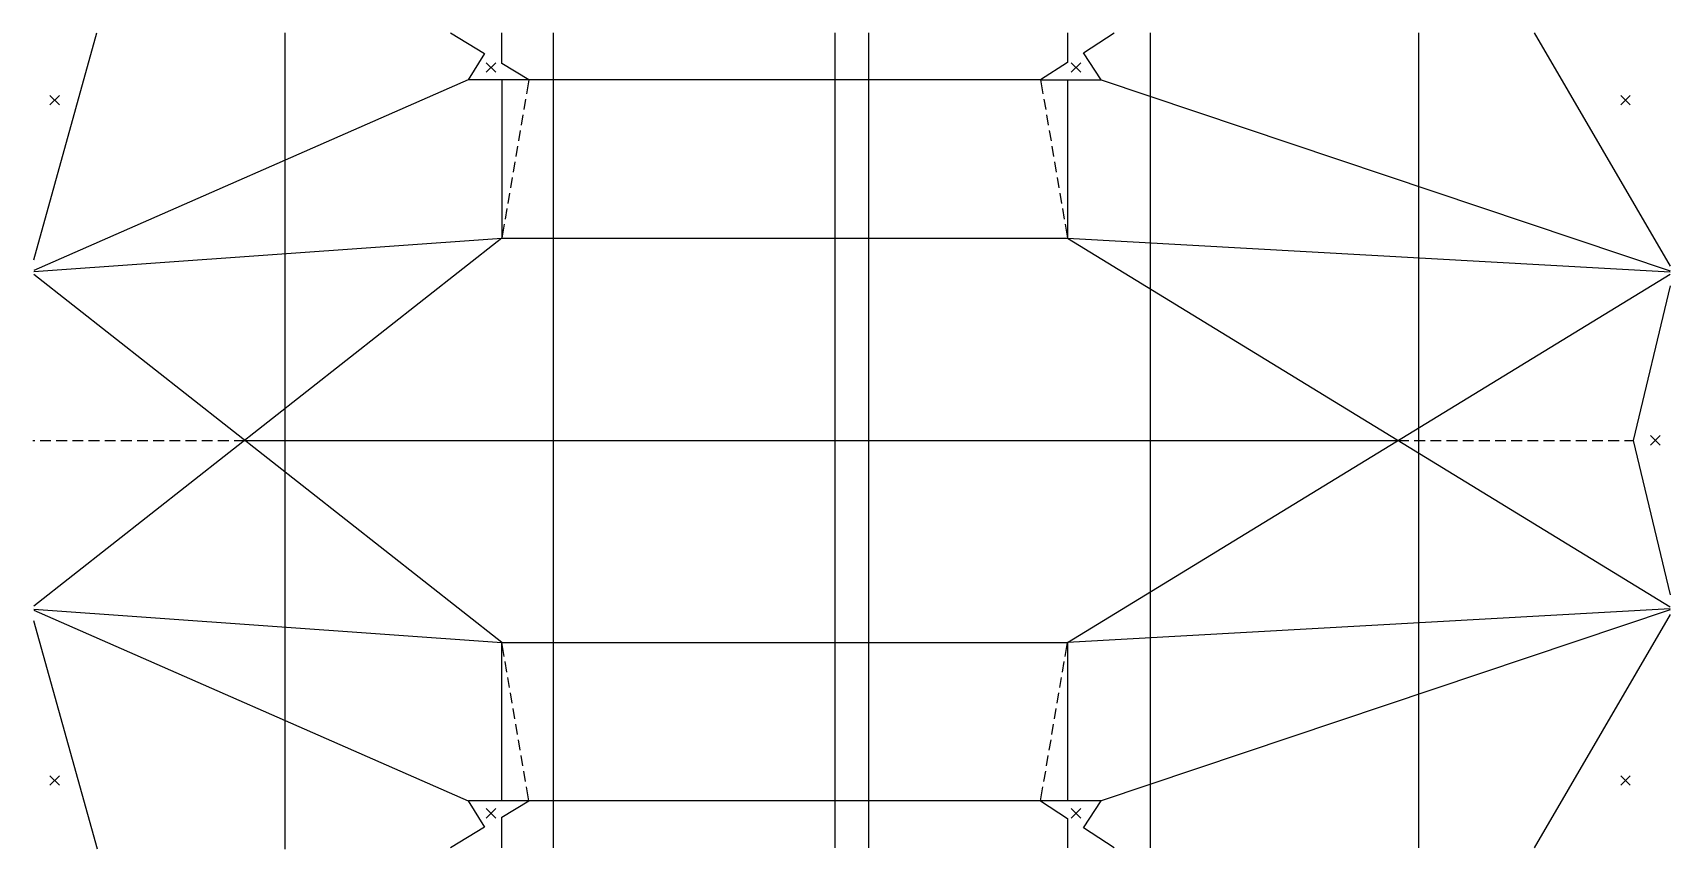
# Model space of a CAD drawing. Extents: x 3 to 2435, y 3 to 1215.
import ezdxf

# ---------------------------------------------------------------- set-up
doc = ezdxf.new("R2010")
doc.units = 0
doc.layers.add('JAKOBS_VECTORS_-_TRIMMED_W', color=7, linetype='CONTINUOUS')

msp = doc.modelspace()

# ---------------------------------------------------------------- linework, layer by layer
at = {"layer": 'JAKOBS_VECTORS_-_TRIMMED_W'}
for p, q in [((5, 878), (98.6, 1215)), ((378.3, 3.1), (378.3, 1215)), ((776.7, 5), (776.7, 1215)), ((1195, 5), (1195, 1215)), ((1245, 5), (1245, 1215)), ((1663.3, 5), (1663.3, 1215)), ((2061.7, 5), (2061.7, 1215)), ((2232.9, 1215), (2435, 868.6)), ((676.7, 1156.4), (690.9, 1170.6)), ((676.7, 1170.6), (690.9, 1156.4)), ((1545.4, 1170.6), (1559.6, 1156.4)), ((1545.4, 1156.4), (1559.6, 1170.6)), ((740, 1144.9), (736.5, 1124.3)), ((1499.9, 1144.9), (1503.5, 1124.3)), ((28.8, 1121.9), (42.9, 1107.8)), ((28.8, 1107.8), (42.9, 1121.9)), ((2375.6, 1107.8), (2361.5, 1121.9)), ((2375.6, 1121.9), (2361.5, 1107.8)), ((735.1, 1116.5), (732.5, 1101.1)), ((1504.9, 1116.5), (1507.5, 1101.1)), ((727.2, 1070), (724.6, 1054.7)), ((731.2, 1093.2), (728.6, 1077.9)), ((1508.8, 1093.2), (1511.4, 1077.9)), ((1512.8, 1070), (1515.4, 1054.7)), ((723.3, 1046.8), (720.7, 1031.4)), ((1516.7, 1046.8), (1519.3, 1031.4)), ((719.3, 1023.6), (716.7, 1008.2)), ((1520.7, 1023.6), (1523.3, 1008.2)), ((715.4, 1000.3), (712.8, 985)), ((1524.6, 1000.3), (1527.2, 985)), ((711.4, 977.1), (708.8, 961.8)), ((1528.6, 977.1), (1531.2, 961.8)), ((707.5, 953.9), (704.9, 938.5)), ((1532.5, 953.9), (1535.1, 938.5)), ((703.5, 930.7), (700, 910.1)), ((1536.5, 930.7), (1540, 910.1)), ((3.2, 610), (6.2, 610)), ((14.2, 610), (30.2, 610)), ((38.2, 610), (54.2, 610)), ((62.2, 610), (78.2, 610)), ((86.2, 610), (102.2, 610)), ((110.2, 610), (126.2, 610)), ((134.2, 610), (150.2, 610)), ((158.2, 610), (174.2, 610)), ((182.2, 610), (198.2, 610)), ((206.2, 610), (222.2, 610)), ((230.2, 610), (246.2, 610)), ((254.2, 610), (270.2, 610)), ((278.2, 610), (294.2, 610)), ((302.2, 610), (318.2, 610)), ((318.2, 610), (2030.9, 610)), ((2030.9, 610), (2046.9, 610)), ((2054.9, 610), (2070.9, 610)), ((2078.9, 610), (2094.9, 610)), ((2102.9, 610), (2118.9, 610)), ((2126.9, 610), (2142.9, 610)), ((2150.9, 610), (2166.9, 610)), ((2174.9, 610), (2190.9, 610)), ((2198.9, 610), (2214.9, 610)), ((2222.9, 610), (2238.9, 610)), ((2246.9, 610), (2262.9, 610)), ((2270.9, 610), (2286.9, 610)), ((2294.9, 610), (2310.9, 610)), ((2318.9, 610), (2334.9, 610)), ((2342.9, 610), (2358.9, 610)), ((2366.9, 610), (2379.8, 610)), ((2419.9, 617.1), (2405.7, 602.9)), ((2419.9, 602.9), (2405.7, 617.1)), ((99.2, 3), (5, 342)), ((2435, 351.4), (2232.9, 5)), ((703.5, 289.3), (700, 309.9)), ((1536.5, 289.3), (1540, 309.9)), ((707.5, 266.1), (704.9, 281.5)), ((1532.5, 266.1), (1535.1, 281.5)), ((711.4, 242.9), (708.8, 258.2)), ((1528.6, 242.9), (1531.2, 258.2)), ((715.4, 219.7), (712.8, 235)), ((1524.6, 219.7), (1527.2, 235)), ((719.3, 196.4), (716.7, 211.8)), ((1520.7, 196.4), (1523.3, 211.8)), ((723.3, 173.2), (720.7, 188.6)), ((1516.7, 173.2), (1519.3, 188.6)), ((727.2, 150), (724.6, 165.3)), ((1512.8, 150), (1515.4, 165.3)), ((731.2, 126.8), (728.6, 142.1)), ((1508.8, 126.8), (1511.4, 142.1)), ((28.8, 98.1), (42.9, 112.2)), ((28.8, 112.2), (42.9, 98.1)), ((735.1, 103.5), (732.5, 118.9)), ((1504.9, 103.5), (1507.5, 118.9)), ((2375.6, 112.2), (2361.5, 98.1)), ((2375.6, 98.1), (2361.5, 112.2)), ((740, 75.1), (736.5, 95.7)), ((1499.9, 75.1), (1503.5, 95.7)), ((676.7, 63.6), (690.9, 49.4)), ((676.7, 49.4), (690.9, 63.6)), ((1545.4, 49.4), (1559.6, 63.6)), ((1545.4, 63.6), (1559.6, 49.4))]:
    msp.add_line(p, q, dxfattribs=at)
for points in [[(623.4, 1215), (673.9, 1184.2), (650, 1145)], [(740, 1145), (700, 1169.4), (700, 1215)], [(1540, 1215), (1540, 1171.1), (1500, 1145), (1590, 1145), (2435, 861.7)], [(1590, 1145), (1563.7, 1185.3), (1609.3, 1215)], [(1499.8, 1145), (650, 1145), (5, 862.2)], [(700, 1144.9), (700, 910), (5, 363.9)], [(1540, 1144.9), (1540, 910), (2435, 363.1)], [(5, 860.4), (700, 910), (1540, 910), (2435, 860.3)], [(5, 359.6), (700, 310), (5, 856.1)], [(2435, 359.7), (1540, 310), (2435, 856.9)], [(2435, 839.2), (2380, 610), (2435, 380.8)], [(5, 357.8), (650, 75), (673.9, 35.8), (623.4, 5)], [(2435, 358.3), (1590, 75), (650.2, 75)], [(700, 75.1), (700, 310), (1540, 310), (1540, 75.1)], [(700, 5), (700, 50.6), (740, 75)], [(1500, 75), (1540, 48.9), (1540, 5)], [(1609.3, 5), (1563.7, 34.7), (1590, 75)]]:
    msp.add_lwpolyline(points, dxfattribs=at)

doc.saveas('drawing.dxf')
